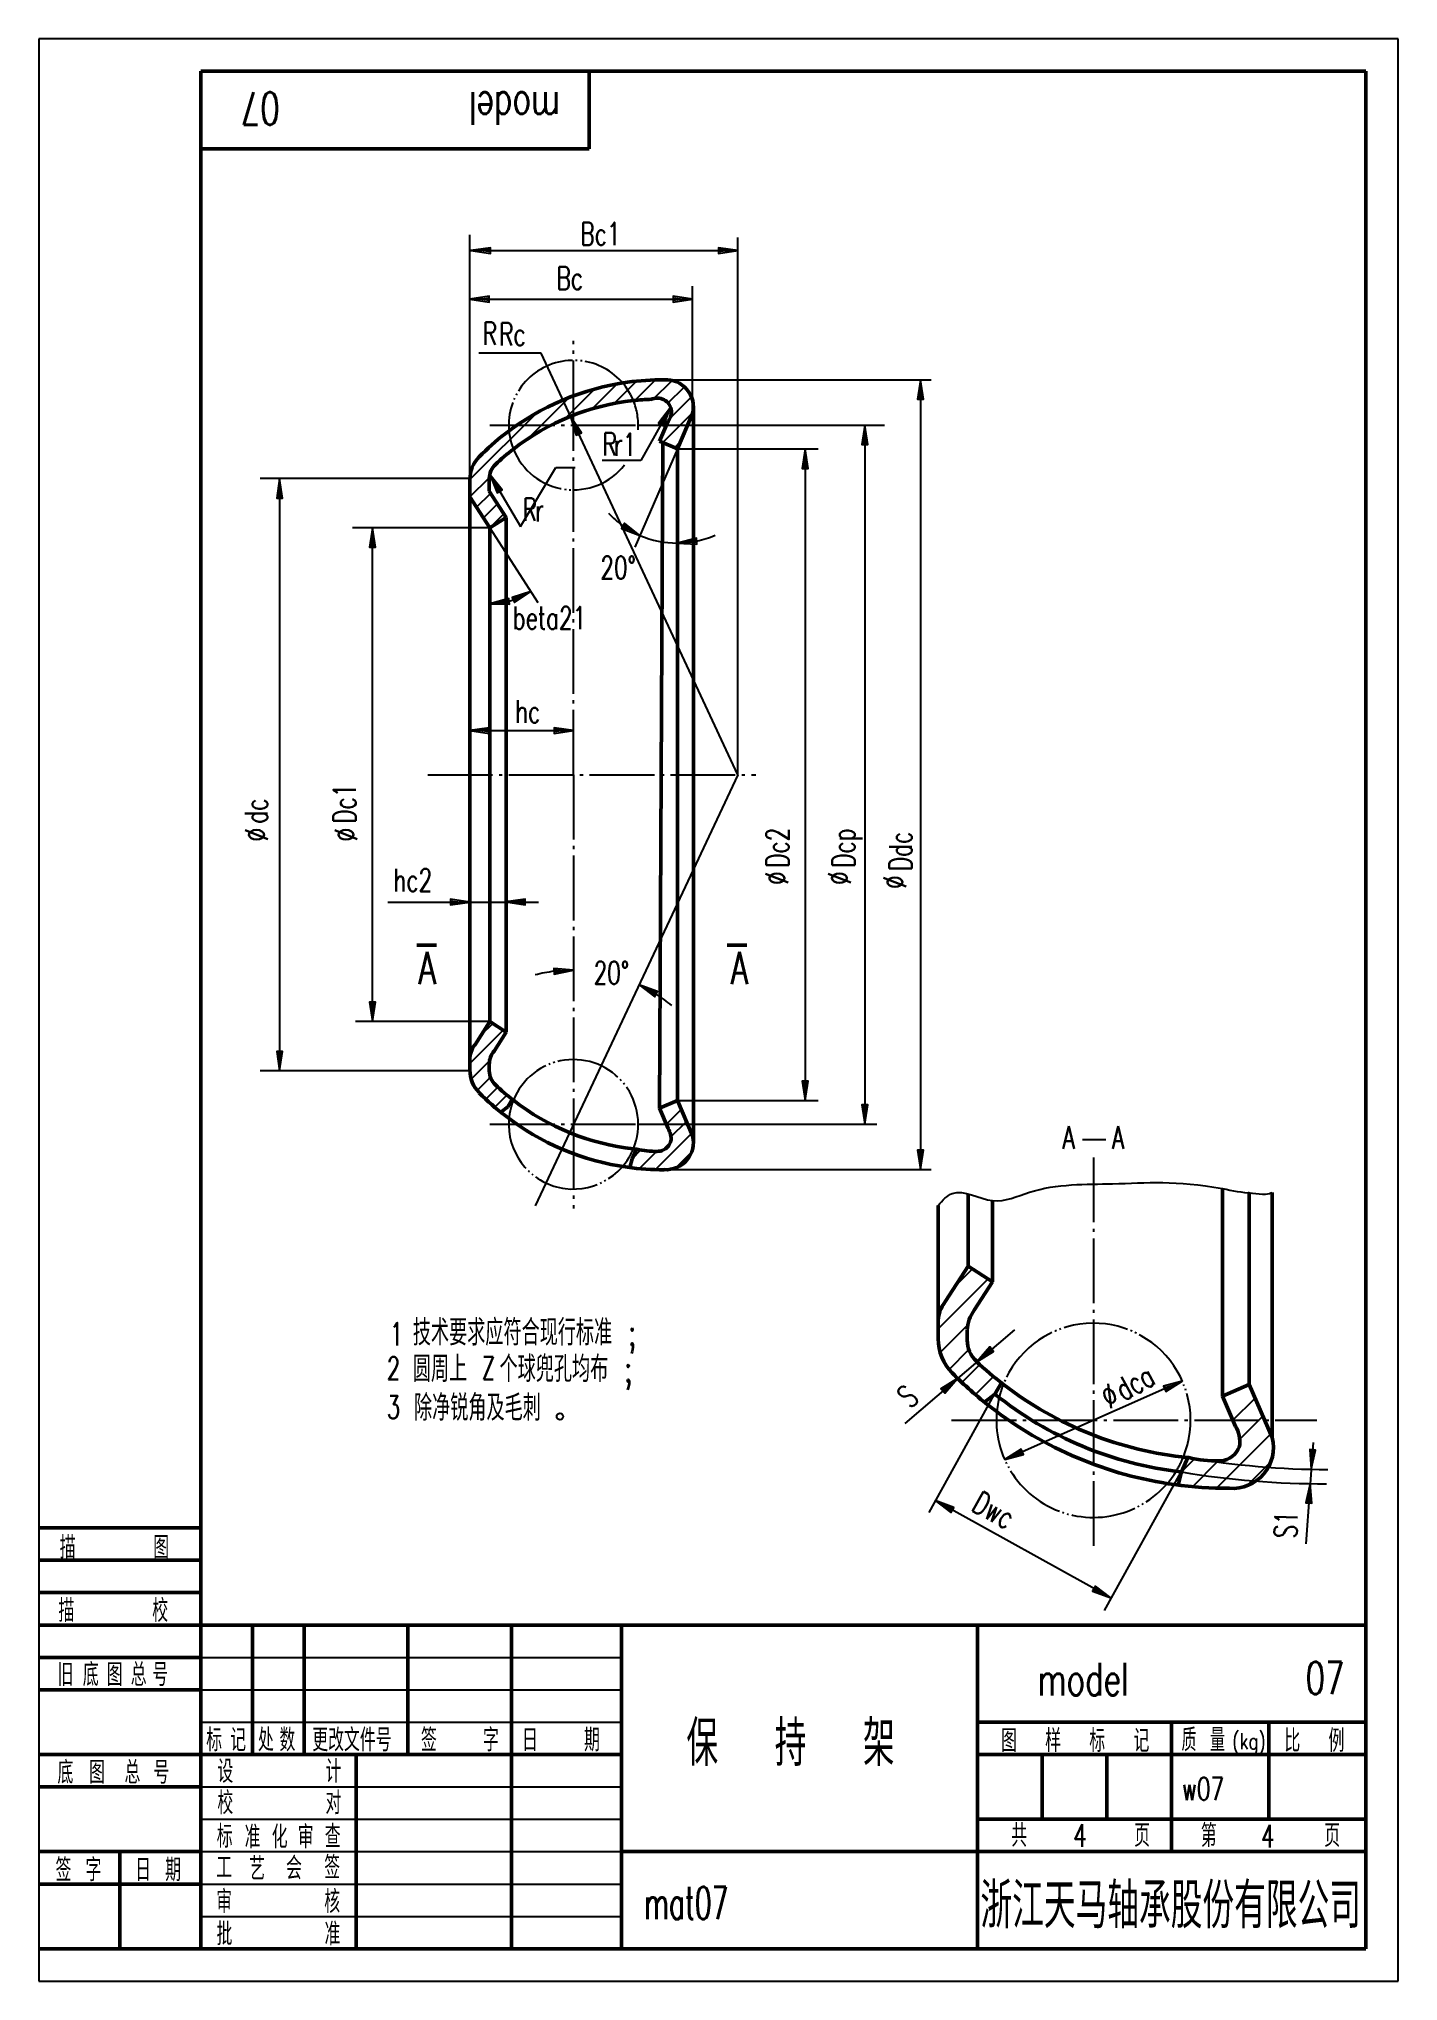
# Model space of a CAD drawing. Extents: x -145 to 65, y -5 to 295.
import ezdxf
from ezdxf.enums import TextEntityAlignment as Align

# ---------------------------------------------------------------- set-up
doc = ezdxf.new("R2010")
doc.units = 0
doc.header["$MEASUREMENT"] = 0
doc.linetypes.add('CENTER', pattern=[12.5, 10, -1, 0.5, -1])
doc.linetypes.add('PHANTOM', pattern=[12, 10, -0.5, 0.25, -0.5, 0.25, -0.5])
doc.layers.get('0').update_dxf_attribs({"linetype": 'CONTINUOUS'})
doc.layers.add('1', color=7, linetype='CONTINUOUS', lineweight=50)
for name, color, linetype in [('2', 7, 'CONTINUOUS'), ('3', 7, 'CENTER'), ('4', 7, 'PHANTOM'), ('6', 7, 'CONTINUOUS')]:
    doc.layers.add(name, color=color, linetype=linetype)
doc.styles.add('HZ', font='txt.shx', dxfattribs={"width": 0.7, "bigfont": 'HZTXT.shx'})
doc.dimstyles.get("Standard").update_dxf_attribs({"dimtxt": 0.18, "dimasz": 0.18, "dimexe": 0.18, "dimexo": 0.0625, "dimgap": 0.09, "dimtad": 0, "dimtih": 1, "dimtoh": 1, "dimdec": 4, "dimzin": 0, "dimdsep": 46, "dimtxsty": 'Standard', "dimcen": 0.09, "dimadec": 0, "dimazin": 0, "dimtfac": 1, "dimtdec": 4, "dimtofl": 0, "dimtmove": 0, "dimatfit": 3, "dimfxl": 1, "dimtolj": 1, "dimtzin": 0, "dimarcsym": 0})

# ---------------------------------------------------------------- blocks, each defined once
blk = doc.blocks.new('BLK', base_point=(1, 0))
for points in [[(0, 0), (1, 0), (0, 0.15), (0, -0.15), (1, 0)], [(0, 0.07), (0.5, 0), (0, -0.07)]]:
    blk.add_lwpolyline(points)

msp = doc.modelspace()

# ---------------------------------------------------------------- linework, layer by layer
at = {"layer": '1'}
for p, q in [((59.77, 290.39), (-120.23, 290.39)), ((-120.23, 290.39), (-120.23, 0.39)), ((-60.23, 278.39), (-60.23, 290.39)), ((59.77, 0.39), (59.77, 290.39)), ((-120.23, 278.39), (-60.23, 278.39)), ((-44.23, 237.51), (-46.59, 232.04)), ((-44.11, 238.65), (-44.11, 124.8)), ((-48, 236.35), (-49.35, 233.24)), ((-49.35, 233.24), (-46.59, 232.04)), ((-48.84, 233.02), (-49.35, 130.22)), ((-46.59, 232.04), (-46.59, 131.41)), ((-78.64, 227.32), (-78.64, 224.65)), ((-75.64, 227.46), (-75.64, 225.53)), ((-75.64, 225.53), (-73.03, 221.47)), ((-78.64, 224.65), (-75.55, 219.85)), ((-78.64, 224.65), (-78.64, 137.8)), ((-73.03, 221.47), (-75.55, 219.85)), ((-75.55, 219.85), (-75.55, 143.61)), ((-73.03, 221.47), (-73.03, 141.98)), ((-86.85, 155.38), (-83.81, 155.38)), ((-38.89, 155.38), (-35.85, 155.38)), ((-77.88, 139.98), (-75.55, 143.61)), ((-73.03, 141.98), (-75.55, 143.61)), ((-74.91, 139.05), (-73.03, 141.98)), ((-78.64, 136.13), (-78.64, 137.8)), ((-75.64, 135.99), (-75.64, 137.03)), ((-72.8, 130.42), (-73.85, 129.59)), ((-72.1, 131.58), (-72.8, 130.42)), ((-49.35, 130.22), (-46.59, 131.41)), ((-48, 127.1), (-49.35, 130.22)), ((-44.23, 125.95), (-46.59, 131.41)), ((-52.92, 123.9), (-53.58, 122.42)), ((-53.58, 122.42), (-53.91, 121.06)), ((-1.67, 105.83), (-1.67, 117)), ((37.63, 85.74), (37.63, 117.8)), ((41.76, 87.53), (41.76, 117.13)), ((45.31, 79.34), (45.31, 117.22)), ((-6.3, 97.12), (-6.3, 115.2)), ((2.11, 103.39), (2.11, 115.94)), ((-5.16, 100.4), (-1.67, 105.83)), ((2.11, 103.39), (-1.67, 105.83)), ((-0.71, 99), (2.11, 103.39)), ((-6.3, 94.61), (-6.3, 97.12)), ((-1.8, 94.4), (-1.8, 95.96)), ((3.5, 87.79), (2.46, 86.05)), ((37.63, 85.74), (41.76, 87.53)), ((45.31, 79.34), (41.76, 87.53)), ((2.46, 86.05), (0.87, 84.8)), ((39.66, 81.07), (37.63, 85.74)), ((32.27, 76.27), (31.28, 74.05)), ((31.28, 74.05), (30.79, 72)), ((-145.23, 65.39), (-120.23, 65.39)), ((-145.23, 60.39), (-120.23, 60.39)), ((-145.23, 55.39), (-120.23, 55.39)), ((-145.23, 50.39), (-120.23, 50.39)), ((-120.23, 50.39), (59.77, 50.39)), ((-112.23, 50.39), (-112.23, 30.39)), ((-104.23, 50.39), (-104.23, 30.39)), ((-88.23, 50.39), (-88.23, 30.39)), ((-72.23, 50.39), (-72.23, 30.39)), ((-55.23, 50.39), (-55.23, 0.39)), ((-0.23, 50.39), (-0.23, 0.39)), ((-145.23, 45.39), (-120.23, 45.39)), ((-145.23, 40.39), (-120.23, 40.39)), ((-0.23, 35.39), (59.77, 35.39)), ((29.77, 35.39), (29.77, 15.39)), ((44.77, 35.39), (44.77, 20.39)), ((-145.23, 30.39), (-120.23, 30.39)), ((-120.23, 30.39), (-55.23, 30.39)), ((-96.23, 30.39), (-96.23, 0.39)), ((-72.23, 30.39), (-72.23, 0.39)), ((-0.23, 30.39), (59.77, 30.39)), ((9.77, 30.39), (9.77, 20.39)), ((19.77, 30.39), (19.77, 20.39)), ((-145.23, 25.39), (-120.23, 25.39)), ((-0.23, 20.39), (59.77, 20.39)), ((-145.23, 15.39), (-120.23, 15.39)), ((-132.73, 15.39), (-132.73, 0.39)), ((-55.23, 15.39), (-0.23, 15.39)), ((-0.23, 15.39), (59.77, 15.39)), ((-145.23, 10.39), (-120.23, 10.39)), ((-145.23, 0.39), (59.77, 0.39))]:
    msp.add_line(p, q, dxfattribs=at)
for centre, radius, start, end in [((-48.79, 202.86), 39.87, 97.9255, 127.7784), ((-48.79, 202.86), 39.87, 89.7753, 97.9255), ((-48.33, 238.51), 4.22, 346.2269, 94.1561), ((-49.3, 202.72), 37.02, 96.3279, 127.6736), ((-49.3, 202.72), 37.02, 92.0284, 96.3279), ((-48.65, 240.52), 2.18, 201.8981, 202.6474), ((-49.69, 237.73), 2.18, 61.0626, 116.5584), ((-49.69, 237.73), 2.18, 320.9414, 61.0626), ((-48.79, 202.86), 39.87, 127.7784, 135.4423), ((-49.3, 202.72), 37.02, 127.6736, 133.3193), ((-73.64, 227.32), 5, 135.4423, 180), ((-72.64, 227.46), 3, 133.3193, 180), ((-75.02, 137.77), 3.62, 142.2127, 180.5648), ((-72.3, 136.97), 3.34, 141.4795, 179.0555), ((-73.64, 136.13), 5, 180, 224.5577), ((-72.64, 135.99), 3, 180, 226.6807), ((-48.79, 160.59), 39.87, 224.5577, 232.2216), ((-49.3, 160.74), 37.02, 226.6807, 232.3264), ((-48.79, 160.59), 39.87, 232.2216, 262.0745), ((-49.3, 160.74), 37.02, 232.3264, 263.6721), ((-50.75, 125.48), 3.19, 353.7975, 30.596), ((-49.3, 160.74), 37.02, 263.6721, 264.5366), ((-49.83, 136.67), 13.13, 256.8043, 270.492), ((-49.69, 125.73), 2.18, 266.9827, 298.9374), ((-48.33, 124.94), 4.22, 265.8439, 13.7731), ((-49.69, 125.73), 2.18, 298.9374, 345.8439), ((-48.79, 160.59), 39.87, 262.0745, 270.2247), ((-0.87, 97.07), 5.43, 142.2127, 180.5648), ((3.21, 95.88), 5.01, 141.4795, 179.0555), ((1.2, 94.61), 7.5, 180, 224.5577), ((2.7, 94.4), 4.5, 180, 226.6807), ((37.71, 131.52), 55.53, 226.6807, 232.3264), ((38.46, 131.31), 59.8, 224.5577, 232.2216), ((37.71, 131.52), 55.53, 232.3264, 264.3812), ((38.46, 131.31), 59.8, 232.2216, 262.0745), ((37.4, 129.24), 55.53, 231.0222, 263.6721), ((35.52, 78.64), 4.79, 353.7975, 30.596), ((39.16, 77.83), 6.34, 265.8439, 13.7731), ((37.11, 79.01), 3.28, 298.9374, 345.8439), ((37.71, 131.52), 55.53, 263.6721, 264.5366), ((36.92, 95.43), 19.7, 256.8043, 270.492), ((37.11, 79.01), 3.28, 266.9827, 298.9374), ((38.46, 131.31), 59.8, 262.0745, 270.2247)]:
    msp.add_arc(centre, radius, start, end, dxfattribs=at)
at = {"layer": '2'}
for p, q in [((-145.23, 295.39), (-145.23, -4.61)), ((64.77, 295.39), (-145.23, 295.39)), ((64.77, -4.61), (64.77, 295.39)), ((-78.64, 227.46), (-78.64, 265.14)), ((-37.25, 181.73), (-37.25, 264.68)), ((-75.47, 262.68), (-40.25, 262.68)), ((-75.64, 255.19), (-47.23, 255.19)), ((-44.23, 237.51), (-44.23, 257.19)), ((-67.65, 246.84), (-77.25, 246.84)), ((-37.25, 181.73), (-67.65, 246.84)), ((-63.9, 236.73), (-59.32, 241.31)), ((-59.76, 238.22), (-55.89, 242.09)), ((-56.34, 239.06), (-52.88, 242.52)), ((-53.15, 239.53), (-49.97, 242.71)), ((-50.31, 239.72), (-47.39, 242.63)), ((-48.1, 239.06), (-45.51, 241.65)), ((-47.72, 236.78), (-44.41, 240.09)), ((-78.47, 227.46), (-68.32, 237.62)), ((-69.64, 233.64), (-63.28, 240)), ((-48.84, 233.02), (-44.19, 237.66)), ((-46.59, 232.04), (-53.17, 216.86)), ((-47.02, 232.23), (-46.13, 233.13)), ((-46.59, 232.04), (-24.85, 232.04)), ((-26.85, 229.04), (-26.85, 134.41)), ((-78.64, 224.65), (-75.63, 227.65)), ((-78.64, 227.3), (-78.47, 227.46)), ((-77.6, 223.03), (-75.43, 225.2)), ((-75.82, 227.46), (-75.63, 227.65)), ((-76.56, 221.42), (-74.39, 223.59)), ((-75.55, 219.85), (-73.38, 222.02)), ((-75.55, 219.85), (-96.75, 219.85)), ((-75.55, 219.85), (-68.13, 208.31)), ((-37.25, 181.73), (-68.55, 115.15)), ((-75.55, 143.61), (-96.33, 143.61)), ((-78.64, 137.14), (-73.49, 142.29)), ((-76.85, 141.58), (-75.11, 143.32)), ((-78.43, 134.7), (-77.14, 135.99)), ((-77.51, 132.97), (-75.47, 135.01)), ((-77.14, 135.99), (-75.64, 137.49)), ((-76.19, 131.63), (-74.34, 133.48)), ((-74.8, 130.38), (-72.93, 132.24)), ((-48.28, 127.73), (-45.99, 130.01)), ((-46.59, 131.41), (-24.85, 131.41)), ((-66.84, 127.73), (-66.57, 128)), ((-49.96, 120.74), (-44.39, 126.31)), ((-47.58, 125.78), (-45.19, 128.16)), ((-53.58, 122.42), (-52.24, 123.77)), ((-52.46, 120.89), (-49.81, 123.55)), ((-46.86, 120.98), (-44.37, 123.47)), ((15.99, 125.36), (19.58, 125.36)), ((-3.63, 102.78), (-1.01, 105.4)), ((-6.3, 96.13), (1.41, 103.85)), ((5.5, 96.01), (-11.44, 81.52)), ((-4.06, 94.4), (-1.8, 96.66)), ((-5.99, 92.47), (-4.06, 94.4)), ((-4.61, 89.87), (-1.55, 92.93)), ((-2.63, 87.87), (0.14, 90.64)), ((-0.54, 85.98), (2.26, 88.78)), ((2.31, 85.93), (-7.75, 67.79)), ((28.67, 86.86), (6.72, 77.16)), ((39.24, 82.01), (42.67, 85.44)), ((40.29, 79.08), (43.87, 82.67)), ((36.72, 71.53), (45.07, 79.89)), ((51.65, 78.56), (50.48, 62.91)), ((31.28, 74.05), (33.29, 76.07)), ((32.97, 71.76), (36.94, 75.74)), ((41.37, 71.89), (45.1, 75.62)), ((31.13, 73.93), (19.33, 52.66)), ((20.4, 54.57), (-6.74, 69.62)), ((-120.23, 45.39), (-55.23, 45.39)), ((-120.23, 40.39), (-55.23, 40.39)), ((-120.23, 35.39), (-55.23, 35.39)), ((-120.23, 25.39), (-55.23, 25.39)), ((-120.23, 20.39), (-55.23, 20.39)), ((-120.23, 15.39), (-55.23, 15.39)), ((-120.23, 10.39), (-55.23, 10.39)), ((-120.23, 5.39), (-55.23, 5.39)), ((-145.23, -4.61), (64.77, -4.61))]:
    msp.add_line(p, q, dxfattribs=at)
at = {"layer": '2', "linetype": 'ByBlock'}
for p, q in [((-78.64, 227.32), (-78.64, 248.93)), ((-48.64, 242.73), (-7.36, 242.73)), ((-9.03, 242.73), (-9.03, 120.73)), ((-52.64, 235.73), (-14.57, 235.73)), ((-17.62, 232.73), (-17.62, 130.73)), ((-78.47, 227.46), (-111.03, 227.46)), ((-108.03, 225.31), (-108.03, 138.14)), ((-75.64, 227.46), (-75.82, 227.46)), ((-93.69, 143.61), (-93.69, 218.73)), ((-75.64, 188.54), (-65.64, 188.54)), ((-91.31, 162.06), (-68.05, 162.06)), ((-78.63, 135.99), (-111.03, 135.99)), ((-52.64, 127.73), (-15.78, 127.73)), ((-48.64, 120.73), (-7.36, 120.73))]:
    msp.add_line(p, q, dxfattribs=at)
at = {"layer": '2'}
msp.add_circle((-64.73, 82.59), 0.5, dxfattribs=at)
for centre, radius, start, end in [((-46.59, 232.04), 14.54, 222.8908, 234.731), ((-46.59, 232.04), 14.54, 246.5712, 270), ((-46.59, 232.04), 14.54, 281.8402, 293.6803), ((-75.55, 219.85), 11.71, 284.717, 288.0234), ((-62.64, 127.73), 23.82, 97.2205, 104.4409), ((-62.64, 127.73), 23.82, 50.3813, 57.6018), ((54.11, 204.48), 130.06, 260.3984, 269.9085), ((52.97, 202.28), 130.06, 260.3984, 270.3264)]:
    msp.add_arc(centre, radius, start, end, dxfattribs=at)
for points, knots in [([(-6.3, 115.2), (-5.61, 115.97), (-3.39, 118.45), (2.12, 114.74), (9.93, 118.65), (22.66, 118.28), (31.22, 119.26), (40.72, 117.17), (42.08, 117.11)], [0, 0, 0, 0, 2.873284, 9.198009, 15.032979, 27.942929, 44.944442, 48.399856, 48.399856, 48.399856, 48.399856]), ([(41.76, 117.13), (40.94, 117.31), (43.97, 116.71), (45.04, 117.11), (45.31, 117.22)], [0, 0, 0, 0, 2.531343, 3.515523, 3.515523, 3.515523, 3.515523])]:
    msp.add_open_spline(points, degree=3, knots=knots, dxfattribs=at)
at = {"layer": '3'}
for p, q in [((-62.64, 235.73), (-62.64, 248.73)), ((-75.54, 235.73), (-52.64, 235.73)), ((-62.64, 181.73), (-62.64, 235.73)), ((-85.14, 181.73), (-34.46, 181.73)), ((-62.64, 181.73), (-62.64, 127.73)), ((-75.54, 127.73), (-52.64, 127.73)), ((-62.64, 127.73), (-62.64, 114.73)), ((17.7, 122.6), (17.7, 62.51)), ((-4.22, 82.01), (52.2, 82.01))]:
    msp.add_line(p, q, dxfattribs=at)
for centre, radius, start, end in [((-62.64, 127.73), 10, 158.2107, 165.4108), ((-62.64, 127.73), 10, 328.7057, 337.7877), ((17.7, 82.01), 15, 158.2107, 165.4108), ((17.7, 82.01), 15, 328.7057, 337.7877)]:
    msp.add_arc(centre, radius, start, end, dxfattribs=at)
at = {"layer": '4'}
for centre, radius, start, end in [((-62.64, 235.73), 10, 22.2123, 201.7893), ((-62.64, 235.73), 10, 355.7588, 22.2123), ((-62.64, 235.73), 10, 201.7893, 322.2313), ((-62.64, 127.73), 10, 337.7877, 158.2107), ((-62.64, 127.73), 10, 165.4108, 328.7057), ((17.7, 82.01), 15, 337.7877, 158.2107), ((17.7, 82.01), 15, 165.4108, 328.7057)]:
    msp.add_arc(centre, radius, start, end, dxfattribs=at)

# ---------------------------------------------------------------- block references
at = {"layer": '2', "xscale": 3, "yscale": 3, "zscale": 3}
for p, rotation in [((-78.47, 262.68), 180), ((-78.64, 255.19), 180), ((-63.09, 237.07), 115.0260356409702), ((-26.85, 232.04), 90), ((-52.38, 218.7), 330.6510946708692), ((-46.59, 217.5), 185.9200839710583), ((-69.22, 210), 25.38195515008687), ((-75.55, 208.13), 187.3585095677539), ((-62.64, 151.55), 3.610228479498161), ((-52.5, 149.28), 151.2120024030974), ((-26.85, 131.41), 270), ((-0.3, 91.05), 220.4883724373888), ((-3.29, 88.49), 40.48837243738878), ((31.42, 88.07), 23.85195167390837), ((3.98, 75.94), 203.8519516739084), ((51.34, 74.46), 265.8012394901878), ((51.18, 72.24), 85.80123949018783)]:
    msp.add_blockref('BLK', p, dxfattribs=dict(at, rotation=rotation))
for p in [(-37.25, 262.68), (-44.23, 255.19)]:
    msp.add_blockref('BLK', p, dxfattribs=at)
at = {"layer": '2', "linetype": 'ByBlock', "xscale": 3, "yscale": 3, "zscale": 3}
for p, rotation in [((-9.03, 242.73), 90), ((-17.62, 235.73), 90), ((-108.03, 227.46), 90), ((-93.69, 219.85), 90), ((-78.64, 188.54), 180), ((-73.11, 162.07), 180), ((-93.69, 143.61), 270), ((-108.03, 135.99), 270), ((-17.62, 127.73), 270), ((-9.03, 120.73), 270), ((-6.74, 69.62), 151.0262278876704), ((20.4, 54.57), 331.0262278876704)]:
    msp.add_blockref('BLK', p, dxfattribs=dict(at, rotation=rotation))
for p in [(-62.64, 188.54), (-78.64, 162.06)]:
    msp.add_blockref('BLK', p, dxfattribs=at)

# ---------------------------------------------------------------- texts
at = {"layer": '2', "style": 'HZ', "width": 0.7}
for s, height, rotation, p in [('07', 5, 180, (-108.02, 287.13)), ('%%C', 3.5, 90, (-109.86, 171.41)), ('%%C', 3.5, 90, (-96.03, 171.41)), ('%%C', 3.5, 90, (-29.45, 164.7)), ('%%C', 3.5, 90, (-19.81, 164.7)), ('%%C', 3.5, 90, (-11.23, 164.08)), ('%%c', 3.5, 28.7199, (20.11, 83.73))]:
    msp.add_text(s, height=height, rotation=rotation, dxfattribs=at).set_placement(p)
at = {"layer": '2', "style": 'HZ'}
for s, height, width, p in [('R', 3.5, 0.7, (-76.65, 248.14)), ('R', 3.5, 0.7, (-58.15, 231.05)), ('R', 3.5, 0.7, (-70.49, 220.96)), ('20%%d', 3.5, 0.7, (-58.47, 211.96)), ('A', 5, 0.7, (-86.58, 149.39)), ('A', 5, 0.7, (-38.34, 149.39)), ('20%%d', 3.5, 0.7, (-59.52, 149.39)), ('A', 3.5, 0.7, (12.93, 123.95)), ('A', 3.5, 0.7, (20.56, 123.95)), ('  技术要求应符合现行标准 ;', 4, 0.7, (-92.45, 93.57)), ('  圆周上  个球兜孔均布 ;', 4, 0.7, (-92.45, 87.94)), ('  除净锐角及毛刺', 4, 0.7, (-92.27, 81.95)), ('描', 3.5, 0.7, (-142, 60.61)), ('图', 3.5, 0.7, (-127.56, 60.61)), ('描', 3.5, 0.7, (-142.2, 50.86)), ('校', 3.5, 0.7, (-127.71, 50.86)), ('旧', 3.5, 0.7, (-142.35, 40.97)), ('底', 3.5, 0.7, (-138.44, 40.97)), ('图', 3.5, 0.7, (-134.74, 40.97)), ('总', 3.5, 0.7, (-131.03, 40.97)), ('号', 3.5, 0.7, (-127.71, 40.97)), ('07', 5, 0.7, (50.48, 39.71)), ('保  持  架', 7, 0.7, (-45.19, 28.62)), ('标', 3.5, 0.7, (-119.38, 30.88)), ('记', 3.5, 0.7, (-115.67, 30.88)), ('处', 3.5, 0.7, (-111.38, 30.88)), ('数', 3.5, 0.7, (-108.06, 30.88)), ('更改文件号', 3.5, 0.7, (-102.99, 30.88)), ('签   字', 3.5, 0.7, (-86.2, 30.88)), ('日   期', 3.5, 0.7, (-70.59, 30.88)), ('图  样  标  记', 3.5, 0.7, (3.42, 30.77)), ('质 量', 3.5, 0.666, (31.29, 30.89)), ('比  例', 3.5, 0.7, (47.19, 30.77)), ('底', 3.5, 0.7, (-142.35, 25.87)), ('图', 3.5, 0.7, (-137.47, 25.87)), ('总', 3.5, 0.7, (-132, 25.87)), ('号', 3.5, 0.7, (-127.52, 25.87)), ('设      计', 3.5, 0.7, (-117.64, 26.02)), ('校      对', 3.5, 0.7, (-117.64, 21.17)), ('共   4   页', 3.5, 0.7, (5, 16.14)), ('第       页', 3.5, 0.7, (34.28, 16.12)), ('4', 3.5, 0.7, (43.58, 16.03)), ('签 字', 3.5, 0.7, (-142.65, 10.82)), ('日 期', 3.5, 0.7, (-130.35, 10.82)), ('审      核', 3.5, 0.7, (-117.83, 5.92)), ('批      准', 3.5, 0.7, (-117.79, 0.93))]:
    msp.add_text(s, height=height, dxfattribs=dict(at, width=width)).set_placement(p)
at = {"layer": '2', "style": 'HZ', "width": 0.688541}
msp.add_text('(kg)', height=2.5, dxfattribs=at).set_placement((39.15, 31.2), (44.31, 31.2), align=Align.FIT)
at = {"layer": '2', "color": 0, "style": 'HZ', "width": 0.7}
for s, p in [('标      查', (-117.75, 15.98)), ('准 ', (-113.44, 15.91)), (' 化', (-111.44, 15.91)), (' 审', (-107.41, 15.91)), ('工      签', (-117.83, 11.19)), ('艺', (-112.74, 10.99)), ('会', (-107.04, 11.09))]:
    msp.add_text(s, height=3.5, dxfattribs=at).set_placement(p)
at = {"layer": '2', "style": 'HZ', "width": 0.7}
msp.add_text('浙江天马轴承股份有限公司', height=7, dxfattribs=at).set_placement((29.63, 3.56), align=Align.CENTER)
at = {"layer": '2', "insert": (-60.88, 230.95), "char_height": 3.5, "attachment_point": 1, "style": 'HZ'}
msp.add_mtext('\\A1; ', dxfattribs=at)
at = {"layer": '6', "style": 'HZ', "width": 0.7}
for s, height, rotation, p in [('model', 5, 180, (-64.71, 287.13)), ('model', 5, 180, (-64.71, 287.13)), ('dc', 3.5, 90, (-109.91, 174.16)), ('Dc1', 3.5, 90, (-96.26, 174.16)), ('Dc2', 3.5, 90, (-29.36, 167.35)), ('Dcp', 3.5, 90, (-19.17, 167.35)), ('Ddc', 3.5, 90, (-10.36, 166.83)), ('S', 3.5, 41.6156, (-10.63, 83.72)), ('dca', 3.5, 28.7199, (22.35, 84.9)), ('Dwc', 3.5, 331.2933, (-1.36, 68.16)), ('S1', 3.5, 87.8949, (49.1, 63.74))]:
    msp.add_text(s, height=height, rotation=rotation, dxfattribs=at).set_placement(p)
at = {"layer": '6', "style": 'HZ'}
for s, height, width, p in [('Bc1', 3.5, 0.7, (-61.57, 263.52)), ('Bc', 3.5, 0.7, (-65.25, 256.67)), ('Rc', 3.5, 0.7, (-74.1, 248.02)), ('r1', 3.5, 0.7, (-56.39, 230.98)), ('r', 3.5, 0.7, (-68.56, 220.83)), ('beta21', 3.5, 0.7, (-72.02, 204.19)), ('hc', 3.5, 0.7, (-71.64, 189.74)), ('hc2', 3.5, 0.7, (-90.45, 163.69)), ('1', 3.5, 0.7, (-91.01, 93.57)), ('2', 3.5, 0.7, (-91.48, 88.3)), ('Z', 3.5, 0.7, (-76.82, 88.3)), ('3', 3.5, 0.7, (-91.48, 82.29)), ('model', 5, 0.7, (9.06, 39.53)), ('w07', 3.5, 0.7, (31.37, 23.36)), ('mat07', 5, 0.6, (-51.72, 4.96))]:
    msp.add_text(s, height=height, dxfattribs=dict(at, width=width)).set_placement(p)

# ---------------------------------------------------------------- leaders
at = {"layer": '2'}
msp.add_leader([(-47.63, 238.43), (-52.25, 230.28), (-58.22, 230.28)], dimstyle='Standard', override={"dimtxt": 3.5, "dimasz": 3, "dimexe": 2, "dimexo": 0, "dimgap": 1.5, "dimtad": 0, "dimtih": 0, "dimtoh": 0, "dimtxsty": 'HZ', "dimtmove": 2, "dimldrblk": 'BLK'}, dxfattribs=at)
at = {"layer": '2', "annotation_type": 0, "has_hookline": 1, "hookline_direction": 0, "text_width": 2.45}
msp.add_leader([(-75.57, 228.08), (-70.82, 220.07), (-65.38, 229.2), (-62.38, 229.2)], dimstyle='Standard', override={"dimtxt": 3.5, "dimasz": 3, "dimexe": 2, "dimexo": 0, "dimgap": 1.5, "dimtad": 0, "dimtih": 0, "dimtoh": 0, "dimtxsty": 'HZ', "dimtmove": 2, "dimldrblk": 'BLK'}, dxfattribs=at)

doc.saveas('drawing.dxf')
